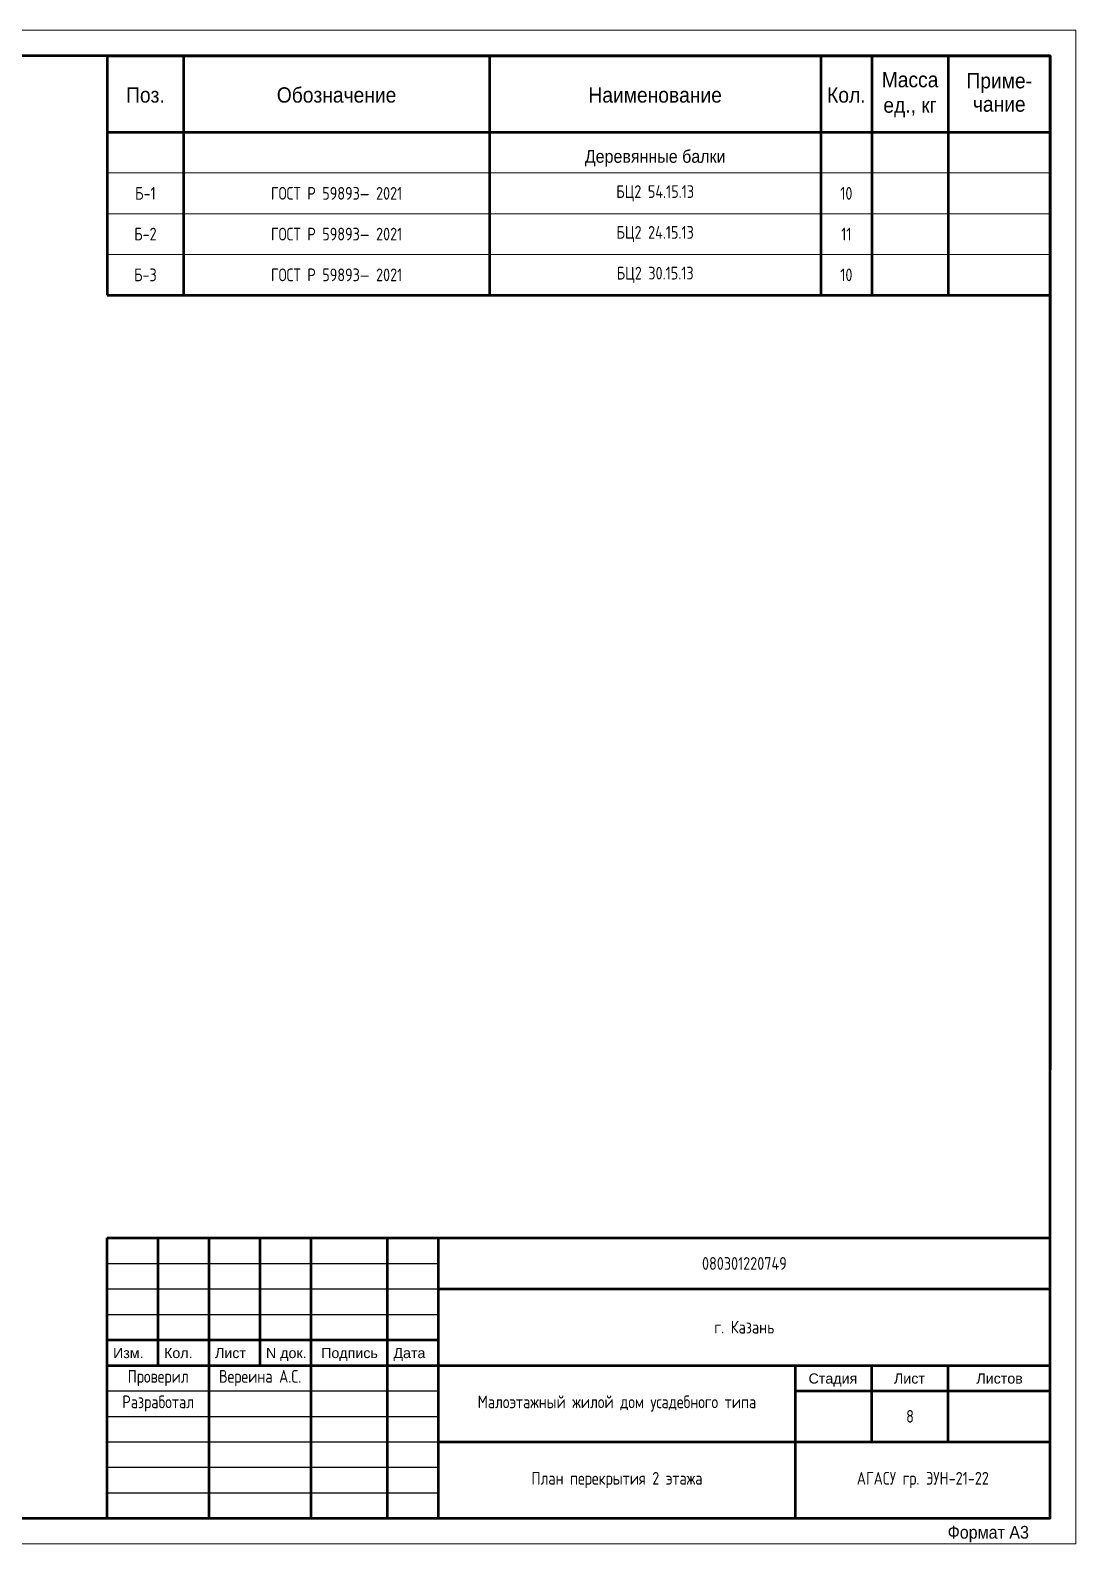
# Model space of a CAD drawing. Header units: millimetres. Extents: x -2047 to 39953, y 20044 to 49744.
# Drawn here: x 19444 to 39953, y 20044 to 49744 of the extents above; entities that cross this region are included whole.
import ezdxf
from ezdxf.enums import TextEntityAlignment as Align

# ---------------------------------------------------------------- set-up
doc = ezdxf.new("R2010")
doc.units = ezdxf.units.MM
doc.linetypes.add('CONTINOUS', pattern=[0])
doc.layers.add('Текст', color=7, linetype='Continuous', lineweight=20)
doc.styles.add('Arial', font='arial.ttf')
doc.styles.add('Standard 0.9', font='arial.ttf', dxfattribs={"width": 0.9})
doc.styles.add('ГОСТ 2.304', font='CS_Gost2304.shx')

# ---------------------------------------------------------------- blocks, each defined once
blk = doc.blocks.new('Штамп осн')
at = {"color": 7, "lineweight": 50}
for p, q in [((-18500, 0), (-18500, 5500)), ((-18500, 5500), (0, 5500)), ((-18500, 5500), (0, 5500)), ((-17500, 3000), (-17500, 5500)), ((-16500, 0), (-16500, 5500)), ((-15500, 3000), (-15500, 5500)), ((-14500, 0), (-14500, 5500)), ((-13000, 0), (-13000, 5500)), ((-12000, 0), (-12000, 5500)), ((-12000, 4500), (0, 4500)), ((-18500, 3500), (-12000, 3500)), ((-18500, 3000), (0, 3000)), ((-5000, 0), (-5000, 3000)), ((-3500, 1500), (-3500, 3000)), ((-2000, 1500), (-2000, 3000)), ((-5000, 2500), (0, 2500)), ((-12000, 1500), (0, 1500))]:
    blk.add_line(p, q, dxfattribs=at)
at = {"color": 7}
for p in [(0, 5500), (-18500, 0)]:
    blk.add_line(p, (0, 0), dxfattribs=at)
at = {"color": 8}
for p, q in [((-18500, 5000), (-12000, 5000)), ((-18500, 4500), (-12000, 4500)), ((-18500, 4000), (-12000, 4000)), ((-18500, 2500), (-12000, 2500)), ((-18500, 2000), (-12000, 2000)), ((-18500, 1500), (-12000, 1500)), ((-18500, 1000), (-12000, 1000)), ((-18500, 500), (-12000, 500))]:
    blk.add_line(p, q, dxfattribs=at)
at = {"color": 7, "style": 'Arial'}
for s, p in [('Изм.', (-18385, 3143)), ('Кол.', (-17385, 3143)), ('Лист', (-16385, 3143)), ('N док.', (-15385, 3143)), ('Подпись', (-14302, 3143)), ('Дата', (-12885, 3143)), ('Стадия', (-4741, 2643)), ('Листов', (-1449, 2643))]:
    blk.add_text(s, height=200, dxfattribs=at).set_placement(p)
at = {"color": 7, "lineweight": 50, "style": 'Arial'}
blk.add_text('Лист', height=200, dxfattribs=at).set_placement((-3066, 2643))

msp = doc.modelspace()

# ---------------------------------------------------------------- linework, layer by layer
at = {"color": 7, "linetype": 'CONTINOUS', "lineweight": 50, "ltscale": 30}
for p, q in [((20952.6, 49244.3), (39452.6, 49244.3)), ((20952.6, 49244.3), (20952.6, 46944.3)), ((22452.6, 49244.3), (22452.6, 46944.3)), ((28452.6, 49244.3), (28452.6, 46944.3)), ((34952.6, 49244.3), (34952.6, 46944.3)), ((35952.6, 49244.3), (35952.6, 46944.3)), ((37452.6, 49244.3), (37452.6, 46944.3)), ((39452.6, 49244.3), (39452.6, 29344.3)), ((20952.6, 47744.3), (39452.6, 47744.3)), ((20952.6, 46944.3), (20952.6, 45344.3)), ((22452.6, 46944.3), (22452.6, 45344.3)), ((28452.6, 46944.3), (28452.6, 45344.3)), ((34952.6, 46944.3), (34952.6, 45344.3)), ((35952.6, 46944.3), (35952.6, 45344.3)), ((37452.6, 46944.3), (37452.6, 45344.3)), ((20952.6, 45344.3), (20952.6, 44544.3)), ((22452.6, 45344.3), (22452.6, 44544.3)), ((28452.6, 45344.3), (28452.6, 44544.3)), ((34952.6, 45344.3), (34952.6, 44544.3)), ((35952.6, 45344.3), (35952.6, 44544.3)), ((37452.6, 45344.3), (37452.6, 44544.3)), ((20952.6, 44544.3), (39452.6, 44544.3))]:
    msp.add_line(p, q, dxfattribs=at)
at = {"color": 8, "linetype": 'CONTINOUS', "lineweight": 20, "ltscale": 30}
for p, q in [((20952.6, 46944.3), (39452.6, 46944.3)), ((20952.6, 46944.3), (39452.6, 46944.3)), ((20952.6, 46144.3), (39452.6, 46144.3)), ((20952.6, 45344.3), (39452.6, 45344.3)), ((20952.6, 45344.3), (39452.6, 45344.3)), ((20952.6, 44544.3), (39452.6, 44544.3)), ((20952.6, 44544.3), (39452.6, 44544.3)), ((20952.6, 44544.3), (39452.6, 44544.3))]:
    msp.add_line(p, q, dxfattribs=at)
at = {"color": 7, "linetype": 'CONTINOUS', "lineweight": 20, "ltscale": 30}
msp.add_lwpolyline([(-2047.4, 20044.3), (39952.6, 20044.3), (39952.6, 49744.3), (-2047.4, 49744.3)], close=True, dxfattribs=at)
at = {"color": 7, "linetype": 'CONTINOUS', "lineweight": 50, "ltscale": 30}
msp.add_lwpolyline([(-47.4, 20544.3), (39452.6, 20544.3), (39452.6, 49244.3), (-47.4, 49244.3)], close=True, dxfattribs=at)

# ---------------------------------------------------------------- block references
at = {"color": 7, "linetype": 'CONTINOUS', "lineweight": 20, "ltscale": 30}
msp.add_blockref('Штамп осн', (39452.6, 20544.3), dxfattribs=at)

# ---------------------------------------------------------------- texts
at = {"color": 7, "linetype": 'CONTINOUS', "lineweight": -3, "ltscale": 30, "style": 'Standard 0.9', "width": 0.9}
for s, height, p in [('Масса', 300, (36702.6, 48625.2)), ('Приме-', 300, (38452.6, 48604.2)), ('Поз.', 300, (21702.6, 48324.7)), ('Обозначение', 300, (25452.6, 48324.7)), ('Наименование', 300, (31702.6, 48324.7)), ('Кол.', 300, (35452.6, 48324.7)), ('ед., кг', 300, (36702.6, 48125.2)), ('чание', 300, (38452.6, 48145.6)), ('Деревянные балки', 250, (31702.6, 47144.3))]:
    msp.add_text(s, height=height, dxfattribs=at).set_placement(p, align=Align.CENTER)
at = {"color": 7, "linetype": 'CONTINOUS', "lineweight": 20, "ltscale": 30, "style": 'Standard 0.9', "width": 0.9}
msp.add_text('Формат А3', height=250, dxfattribs=at).set_placement((37439.7, 20144.3))
at = {"ltscale": 100, "char_height": 250, "attachment_point": 5, "style": 'ГОСТ 2.304'}
for s, insert, width in [('080301220749', (33452.6, 25544.3), 12000), ('г. Казань', (33452.6, 24294.3), 12000), ('Малоэтажный жилой дом усадебного типа', (30952.6, 22794.3), 7000), ('8', (36702.6, 22544.3), 1500), ('План перекрытия 2 этажа', (30952.6, 21294.3), 7000), ('АГАСУ гр. ЭУН-21-22', (36952.6, 21294.3), 5000)]:
    msp.add_mtext(s, dxfattribs=dict(at, insert=insert, width=width))
at = {"layer": 'Текст', "ltscale": 100, "char_height": 250, "attachment_point": 5, "style": 'ГОСТ 2.304'}
for s, insert, width in [('Б-1', (21702.6, 46544.3), 1500), ('ГОСТ Р 59893— 2021', (25452.6, 46544.3), 6000), ('БЦ2 54.15.13', (31702.6, 46544.3), 6500), ('10', (35452.6, 46544.3), 1000), ('Б-2', (21702.6, 45744.3), 1500), ('ГОСТ Р 59893— 2021', (25452.6, 45744.3), 6000), ('БЦ2 24.15.13', (31702.6, 45744.3), 6500), ('11', (35452.6, 45744.3), 1000), ('Б-3', (21702.6, 44944.3), 1500), ('ГОСТ Р 59893— 2021', (25452.6, 44944.3), 6000), ('БЦ2 30.15.13', (31702.6, 44944.3), 6500), ('10', (35452.6, 44944.3), 1000), ('Проверил', (21952.6, 23294.3), 2000), ('Вереина А.С.', (23952.6, 23294.3), 2000), ('Разработал', (21952.6, 22794.3), 2000)]:
    msp.add_mtext(s, dxfattribs=dict(at, insert=insert, width=width))

doc.saveas('drawing.dxf')
